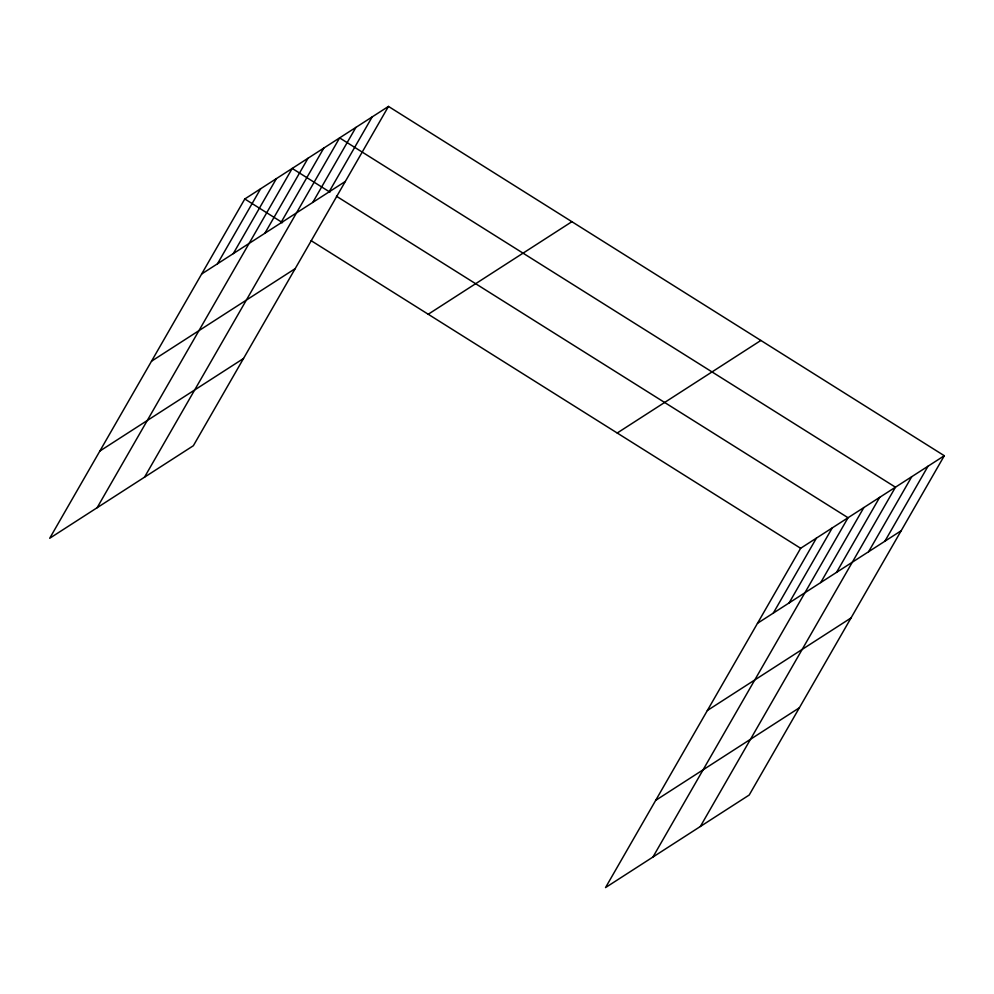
<?xml version="1.0" encoding="UTF-8"?>
<svg xmlns="http://www.w3.org/2000/svg" width="994" height="994" viewBox="0 0 994 994"><rect width="100%" height="100%" fill="white"/><g stroke="black" fill="none" stroke-linecap="round" stroke-linejoin="round"><path stroke-width="1.49" d="M388.468 106.42L244.797 198.974L49.7 538.276L193.358 445.722L388.468 106.42L944.3 455.724L749.203 795.026L605.532 887.58L800.642 548.278L944.3 455.724M217.475 263.795L260.602 188.798M233.279 253.619L276.407 178.622M97.114 507.723L292.211 168.433L329.933 192.14M264.889 233.255L308.016 158.257M280.693 223.078L323.82 148.069M144.515 477.182L339.625 137.893L895.457 487.197L700.348 826.486M312.775 202.403L355.902 127.406M329.051 191.917L372.178 116.919M773.307 613.099L816.434 538.102M789.112 602.923L832.239 527.926M652.946 857.027L848.044 517.737L336.444 196.228M820.721 582.559L863.848 507.561M836.526 572.382L879.653 497.373M868.607 551.707L911.734 476.71M884.884 541.221L928.023 466.223M201.67 273.984L345.34 181.43M151.523 361.195L295.181 268.641M99.847 451.052L243.518 358.499M428.228 314.253L571.885 221.699M617.212 433.011L760.87 340.457M757.503 623.288L901.173 530.734M707.355 710.499L851.026 617.945M655.692 800.356L799.35 707.803M244.797 198.974L282.532 222.681M311.147 240.672L800.642 548.278"/></g></svg>
